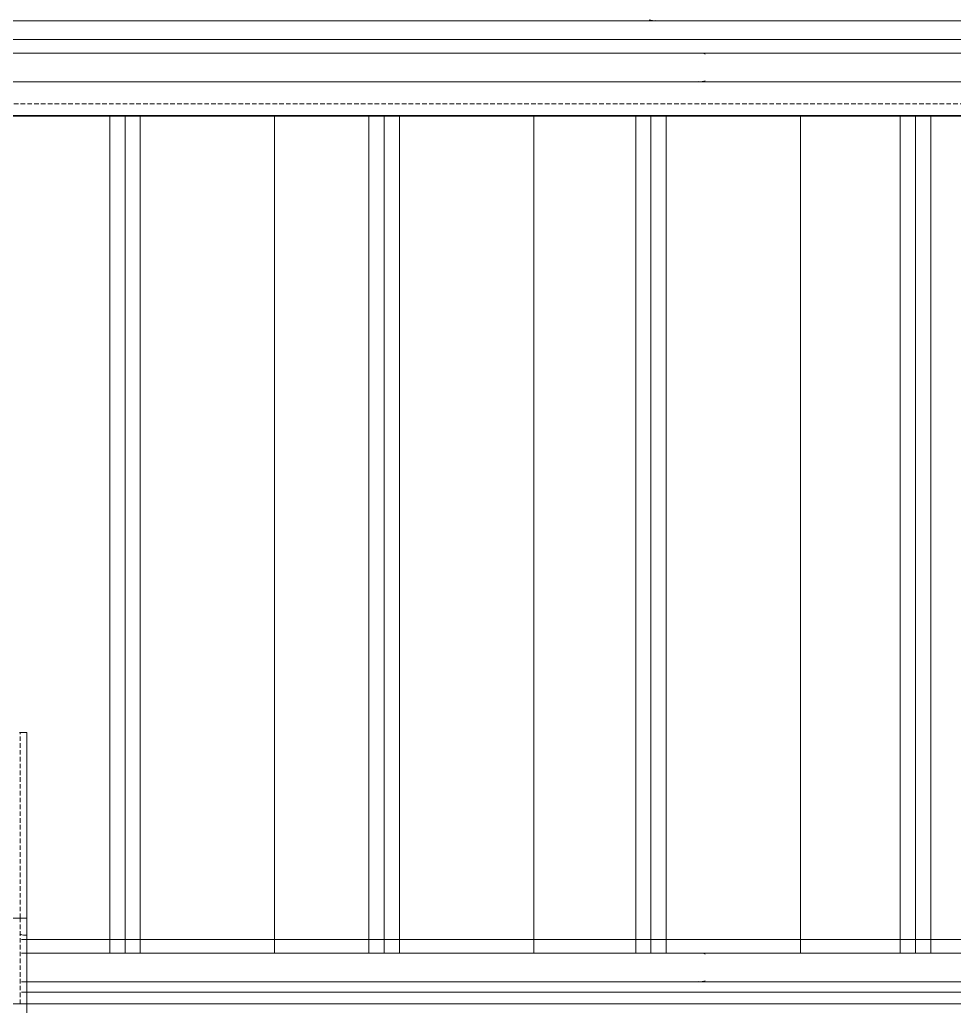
# Model space of a CAD drawing. Header units: centimetres. Extents: x -13617 to -9515, y -261 to 6553.
# Drawn here: x -12890.7 to -12792.7, y 5477 to 5580.5 of the extents above; entities that cross this region are included whole.
import ezdxf

# ---------------------------------------------------------------- set-up
doc = ezdxf.new("R2010")
doc.units = ezdxf.units.CM
doc.linetypes.add('_Overhead', pattern=[0.47625, 0.3175, -0.15875])
doc.linetypes.add('Hidden', pattern=[0.714375, 0.47625, -0.238125])
for name, color, linetype, lineweight in [('A-FLOR-HRAL', 7, 'Continuous', 9), ('A-WALL', 7, 'Continuous', 9), ('S-BEAM', 7, 'Continuous', 9)]:
    doc.layers.add(name, color=color, linetype=linetype, lineweight=lineweight)

# ---------------------------------------------------------------- blocks, each defined once
blk = doc.blocks.new('C Shapes - C8x16-V105-Planta patio maniobras')
at = {"layer": 'S-BEAM', "color": 254, "true_color": 0xcccccc}
for p, q in [((-12890.14, 5505.75), (-12890.77, 5505.75)), ((-12889.97, 5505.75), (-12890.55, 5505.75)), ((-12890.14, 5505.75), (-12889.97, 5505.75)), ((-12889.97, 5505.75), (-12889.97, 5486.27)), ((-12889.97, 5505.75), (-12889.97, 5486.27)), ((-12889.97, 5486.27), (-12889.97, 5477.26)), ((-12889.97, 5486.27), (-12889.97, 5477.26))]:
    blk.add_line(p, q, dxfattribs=at)
at = {"layer": 'S-BEAM', "color": 254, "linetype": 'Hidden', "true_color": 0xcccccc}
for p, q in [((-12890.68, 5486.27), (-12890.68, 5505.75)), ((-12890.68, 5477.26), (-12890.68, 5486.27))]:
    blk.add_line(p, q, dxfattribs=at)
blk = doc.blocks.new('C Shapes - C12X25-1759686-Planta patio maniobras')
at = {"layer": 'S-BEAM', "color": 254, "linetype": 'Hidden', "true_color": 0xcccccc}
blk.add_line((-12696.57, 5571.69), (-12948.24, 5571.69), dxfattribs=at)
blk = doc.blocks.new('C Shapes - C12X25-V132-Planta patio maniobras')
at = {"layer": 'S-BEAM', "color": 254, "linetype": 'Hidden', "true_color": 0xcccccc}
blk.add_line((-12694.42, 5571.69), (-12949.6, 5571.69), dxfattribs=at)
blk = doc.blocks.new('Railings 12 - Railings 6-1759811-Planta patio maniobras')
at = {"layer": 'A-FLOR-HRAL', "color": 254, "true_color": 0xd4d4d4}
for p, q in [((-12726.52, 5681.75), (-12958.19, 5681.75)), ((-12958.19, 5678.75), (-12726.52, 5678.75))]:
    blk.add_line(p, q, dxfattribs=at)
for start, end in [(68.8683, 95.5965), (264.4035, 291.1317)]:
    blk.add_arc((-12846.45, 5680.25), 1.5, start, end, dxfattribs=at)
blk = doc.blocks.new('C Shapes - C12X25-V133-Planta patio maniobras')
at = {"layer": 'S-BEAM', "color": 254, "linetype": 'Hidden', "true_color": 0xcccccc}
for p, q in [((-12904.97, 5477.28), (-12949.6, 5477.28)), ((-12904.66, 5477.28), (-12904.97, 5477.28)), ((-12904.52, 5477.28), (-12904.65, 5477.28)), ((-12904.39, 5477.28), (-12904.51, 5477.28)), ((-12903.66, 5477.28), (-12904.17, 5477.28)), ((-12903.43, 5477.28), (-12903.57, 5477.28)), ((-12903.23, 5477.28), (-12903.43, 5477.28)), ((-12902.98, 5477.28), (-12903.22, 5477.28)), ((-12902.71, 5477.28), (-12902.98, 5477.28)), ((-12902.41, 5477.28), (-12902.7, 5477.28)), ((-12892.28, 5477.28), (-12902.4, 5477.28)), ((-12891.98, 5477.28), (-12892.25, 5477.28)), ((-12891.73, 5477.28), (-12891.97, 5477.28)), ((-12891.53, 5477.28), (-12891.72, 5477.28)), ((-12891.38, 5477.28), (-12891.52, 5477.28)), ((-12890.77, 5477.28), (-12891.29, 5477.28)), ((-12890.43, 5477.28), (-12890.55, 5477.28)), ((-12890.3, 5477.28), (-12890.43, 5477.28)), ((-12889.97, 5477.28), (-12890.29, 5477.28)), ((-12795.35, 5477.28), (-12889.97, 5477.28))]:
    blk.add_line(p, q, dxfattribs=at)
blk = doc.blocks.new('Railings 14 - Railings 6-1760021-Planta patio maniobras')
at = {"layer": 'A-FLOR-HRAL', "color": 254, "true_color": 0xd4d4d4}
for p, q in [((-12917.55, 5681.75), (-12917.67, 5681.75)), ((-12917.41, 5681.75), (-12917.55, 5681.75)), ((-12917.09, 5681.75), (-12917.4, 5681.75)), ((-12726.52, 5681.75), (-12917.09, 5681.75)), ((-12917.67, 5678.75), (-12917.55, 5678.75)), ((-12917.55, 5678.75), (-12917.41, 5678.75)), ((-12917.4, 5678.75), (-12917.09, 5678.75)), ((-12917.09, 5678.75), (-12726.52, 5678.75))]:
    blk.add_line(p, q, dxfattribs=at)
for start, end in [(68.8683, 95.5965), (264.4035, 291.1317)]:
    blk.add_arc((-12846.45, 5680.25), 1.5, start, end, dxfattribs=at)
blk = doc.blocks.new('Railings 7 - Railings 6-1760190-Planta patio maniobras')
at = {"layer": 'A-FLOR-HRAL', "color": 254, "true_color": 0xd4d4d4}
blk.add_line((-12945.29, 5678.75), (-12713.62, 5678.75), dxfattribs=at)
blk.add_arc((-12825.36, 5680.25), 1.5, 248.8683, 275.5965, dxfattribs=at)
blk = doc.blocks.new('Railings 17 - Railings 16-1762217-Planta patio maniobras')
at = {"layer": 'A-FLOR-HRAL', "color": 254, "true_color": 0xd4d4d4}
for p, q in [((-12894.28, 5570.46), (-12883.28, 5570.46)), ((-12883.28, 5570.46), (-12881.68, 5570.46)), ((-12883.28, 5484.03), (-12883.28, 5570.39)), ((-12881.68, 5570.46), (-12880.08, 5570.46)), ((-12881.68, 5484.03), (-12881.68, 5570.39)), ((-12880.08, 5570.46), (-12866, 5570.46)), ((-12880.08, 5484.03), (-12880.08, 5570.39)), ((-12866, 5570.46), (-12856.08, 5570.46)), ((-12866, 5484.03), (-12866, 5570.39)), ((-12856.08, 5570.46), (-12854.47, 5570.46)), ((-12856.08, 5484.03), (-12856.08, 5570.39)), ((-12854.47, 5570.46), (-12852.87, 5570.46)), ((-12854.47, 5484.03), (-12854.47, 5570.39)), ((-12852.87, 5570.46), (-12838.79, 5570.46)), ((-12852.87, 5484.03), (-12852.87, 5570.39)), ((-12838.79, 5570.46), (-12828.09, 5570.46)), ((-12838.79, 5484.03), (-12838.79, 5570.39)), ((-12828.09, 5570.46), (-12826.49, 5570.46)), ((-12828.09, 5484.03), (-12828.09, 5570.39)), ((-12826.49, 5570.46), (-12824.88, 5570.46)), ((-12826.49, 5484.03), (-12826.49, 5570.39)), ((-12824.88, 5570.46), (-12810.8, 5570.46)), ((-12824.88, 5484.03), (-12824.88, 5570.39)), ((-12810.8, 5570.46), (-12800.32, 5570.46)), ((-12810.8, 5484.03), (-12810.8, 5570.39)), ((-12800.32, 5570.46), (-12798.72, 5570.46)), ((-12800.32, 5484.03), (-12800.32, 5570.39)), ((-12798.72, 5570.46), (-12797.12, 5570.46)), ((-12798.72, 5484.03), (-12798.72, 5570.39)), ((-12797.12, 5570.46), (-12783.04, 5570.46)), ((-12797.12, 5484.03), (-12797.12, 5570.39)), ((-12883.28, 5482.58), (-12883.28, 5484.03)), ((-12881.68, 5482.58), (-12881.68, 5484.03)), ((-12880.08, 5482.58), (-12880.08, 5484.03)), ((-12866, 5482.58), (-12866, 5484.03)), ((-12856.08, 5482.57), (-12856.08, 5484.03)), ((-12854.47, 5482.57), (-12854.47, 5484.03)), ((-12852.87, 5482.57), (-12852.87, 5484.03)), ((-12838.79, 5482.57), (-12838.79, 5484.03)), ((-12828.09, 5482.59), (-12828.09, 5484.03)), ((-12826.49, 5482.59), (-12826.49, 5484.03)), ((-12824.88, 5482.59), (-12824.88, 5484.03)), ((-12810.8, 5482.59), (-12810.8, 5484.03)), ((-12800.32, 5482.59), (-12800.32, 5484.03)), ((-12798.72, 5482.59), (-12798.72, 5484.03)), ((-12797.12, 5482.59), (-12797.12, 5484.03))]:
    blk.add_line(p, q, dxfattribs=at)
blk = doc.blocks.new('PQ_RVR_EST-01_ZZ_ZZ_MO_T_A_rvt-1-Planta patio maniobras')
at = {"layer": 'S-BEAM', "color": 254, "true_color": 0xcccccc}
for p, q in [((-12696.57, 5578.44), (-12949.6, 5578.44)), ((-12694.42, 5578.44), (-12949.6, 5578.44)), ((-12696.57, 5578.44), (-12949.6, 5578.44)), ((-12715.26, 5578.44), (-12948.54, 5578.44)), ((-12948.54, 5578.44), (-12715.56, 5578.44)), ((-12948.24, 5578.44), (-12696.57, 5578.44)), ((-12949.6, 5570.39), (-12694.42, 5570.39)), ((-12904.97, 5486.27), (-12889.97, 5486.27)), ((-12889.97, 5486.27), (-12889.97, 5484.48)), ((-12889.97, 5416.17), (-12889.97, 5486.27)), ((-12890.55, 5484.03), (-12890.43, 5484.03)), ((-12890.43, 5484.03), (-12890.29, 5484.03)), ((-12890.29, 5484.03), (-12889.97, 5484.03)), ((-12889.97, 5484.48), (-12890.14, 5484.48)), ((-12889.97, 5484.48), (-12889.97, 5477.26)), ((-12889.97, 5484.03), (-12677.03, 5484.03))]:
    blk.add_line(p, q, dxfattribs=at)
blk.add_ellipse((-12890.14, 5484.67), major_axis=(0.636, 0), ratio=0.299116, start_param=3.540982, end_param=4.712389, dxfattribs=at)
at = {"layer": 'A-FLOR-HRAL', "color": 254, "linetype": '_Overhead', "lineweight": 9, "true_color": 0xd4d4d4}
for name, p in [('Railings 7 - Railings 6-1760190-Planta patio maniobras', (1.23, -98.35)), ('Railings 12 - Railings 6-1759811-Planta patio maniobras', (27.12, -104.75)), ('Railings 17 - Railings 16-1762217-Planta patio maniobras', (2, 0)), ('Railings 14 - Railings 6-1760021-Planta patio maniobras', (27.12, -199.16))]:
    blk.add_blockref(name, p, dxfattribs=at)
at = {"layer": 'S-BEAM', "color": 254, "linetype": '_Overhead', "lineweight": 9, "true_color": 0xd4d4d4}
for name in ['C Shapes - C12X25-V132-Planta patio maniobras', 'C Shapes - C12X25-1759686-Planta patio maniobras', 'C Shapes - C8x16-V105-Planta patio maniobras', 'C Shapes - C12X25-V133-Planta patio maniobras']:
    blk.add_blockref(name, (0, 0), dxfattribs=at)
blk = doc.blocks.new('PQ_RVR_ARQ-01_ZZ_ZZ_MO_T_A_rvt-1-Planta patio maniobras')
at = {"layer": 'A-WALL', "color": 253, "lineweight": 18, "true_color": 0xaaaaaa}
for p, q in [((-12890.43, 5478.51), (-12890.55, 5478.51)), ((-12890.3, 5478.51), (-12890.43, 5478.51)), ((-12889.97, 5478.51), (-12890.29, 5478.51)), ((-12836.21, 5478.51), (-12889.97, 5478.51)), ((-12795.35, 5478.51), (-12836.21, 5478.51)), ((-12486.77, 5478.51), (-12795.35, 5478.51))]:
    blk.add_line(p, q, dxfattribs=at)
at = {"layer": 'A-WALL', "color": 253, "true_color": 0xaaaaaa}
for p, q in [((-12904.97, 5477.26), (-12889.97, 5477.26)), ((-12889.97, 5477.26), (-12488.03, 5477.26))]:
    blk.add_line(p, q, dxfattribs=at)

msp = doc.modelspace()

# ---------------------------------------------------------------- block references
at = {"lineweight": 5}
msp.add_blockref('PQ_RVR_EST-01_ZZ_ZZ_MO_T_A_rvt-1-Planta patio maniobras', (0, 0), dxfattribs=at)

# ---------------------------------------------------------------- next in the draw order: block references
msp.add_blockref('PQ_RVR_ARQ-01_ZZ_ZZ_MO_T_A_rvt-1-Planta patio maniobras', (0, 0), dxfattribs=at)

doc.saveas('drawing.dxf')
